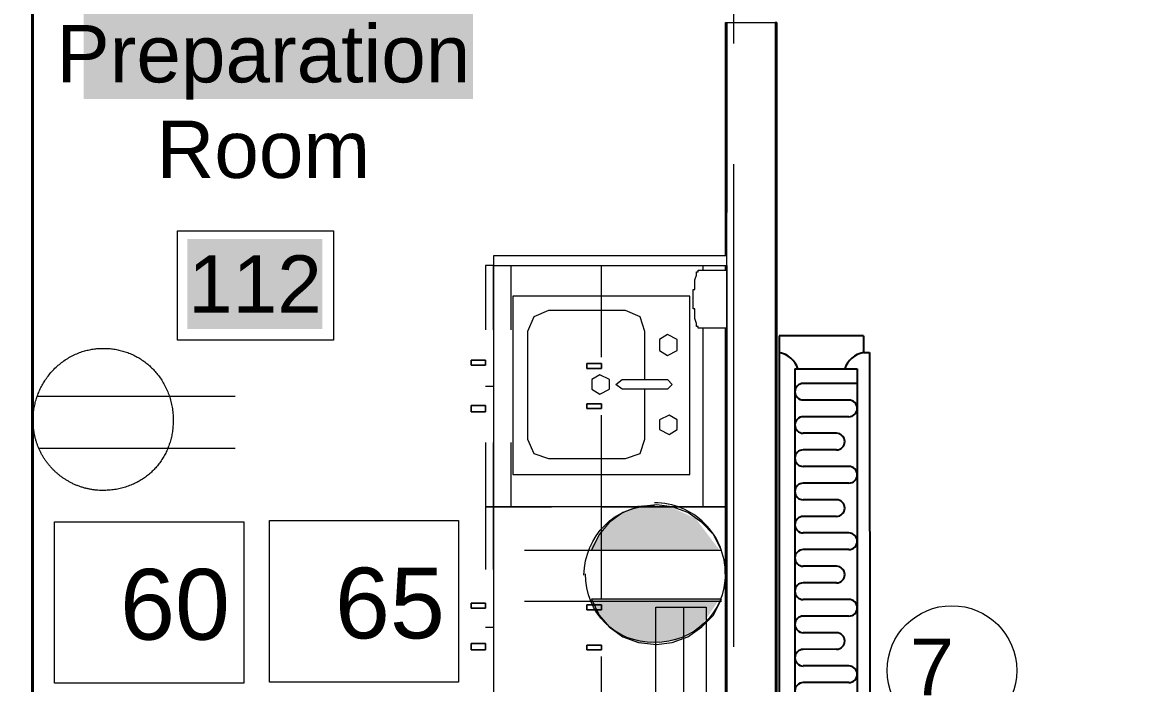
# Model space of a CAD drawing. Header units: inches. Extents: x 0.9 to 36.3, y 0.7 to 23.3.
# Drawn here: x 22.923 to 24.09, y 8.125 to 8.81 of the extents above; entities that cross this region are included whole.
import ezdxf

# ---------------------------------------------------------------- set-up
doc = ezdxf.new("R2010")
doc.units = ezdxf.units.IN
doc.layers.add('Baseboard heater', color=7, linetype='Continuous', true_color=0x581317)
doc.layers.add('PDF_Solid Fills', color=7, linetype='Continuous', true_color=0xffffff)
for name, color, linetype, lineweight, true_color in [('Blocks', 7, 'Continuous', 5, 0x9a9c7f), ('Boarder for name', 7, 'Continuous', 5, 0x777777), ('Lights', 7, 'Continuous', 15, 0xff0a0a), ('Numbering Baseboard Heater', 7, 'Continuous', 0, 0x581317), ('PDF_Geometry', 7, 'Continuous', 9, 0x777777)]:
    doc.layers.add(name, color=color, linetype=linetype, lineweight=lineweight, true_color=true_color)
doc.layers.add('Numbering receptecles', color=170, linetype='Continuous', lineweight=15)
doc.layers.add('Receptacles', color=170, linetype='Continuous', lineweight=15)
doc.layers.add('PDF_Text', color=7, linetype='Continuous')
doc.styles.add('PDF Arial', font='arial.ttf')
doc.styles.get("Standard").update_dxf_attribs({"font": 'arial.ttf'})

msp = doc.modelspace()

# ---------------------------------------------------------------- hatches: boundary and pattern name
at = {"layer": 'Receptacles', "linetype": 'ByBlock', "transparency": 33554559}
for points in [[(23.5344, 8.2978), (23.5119, 8.2672), (23.5119, 8.2631), (23.6446, 8.2631), (23.6201, 8.2957), (23.5936, 8.308), (23.5609, 8.31)], [(23.6262, 8.1855), (23.6446, 8.2121), (23.5119, 8.2121), (23.5119, 8.208), (23.5344, 8.1794), (23.5589, 8.1672), (23.5997, 8.1692)]]:
    msp.add_hatch(color=256, dxfattribs=at).paths.add_polyline_path(points)

# ---------------------------------------------------------------- linework, layer by layer
at = {"layer": 'Baseboard heater', "linetype": 'ByBlock', "ltscale": 0.5}
for p, q in [((23.7065, 8.4852), (23.7066, 6.9227)), ((23.7938, 8.4852), (23.7065, 8.4852)), ((23.7938, 8.4852), (23.7938, 8.4677)), ((23.7938, 8.4677), (23.8002, 8.4677)), ((23.8002, 8.4677), (23.8003, 6.9402))]:
    msp.add_line(p, q, dxfattribs=at)
at = {"layer": 'Baseboard heater', "linetype": 'ByBlock', "ltscale": 0.3}
for p, q in [((23.7228, 8.4507), (23.7873, 8.4507)), ((23.7228, 8.4507), (23.7228, 6.9571)), ((23.7873, 8.4507), (23.7874, 6.9571)), ((23.7873, 8.4358), (23.7314, 8.4358)), ((23.7787, 8.4185), (23.7314, 8.4185)), ((23.7787, 8.4013), (23.7314, 8.4013)), ((23.7658, 8.3841), (23.7314, 8.3841)), ((23.7658, 8.3669), (23.7314, 8.3669)), ((23.7787, 8.3497), (23.7314, 8.3497)), ((23.7787, 8.3324), (23.7314, 8.3324)), ((23.7658, 8.3152), (23.7314, 8.3152)), ((23.7658, 8.298), (23.7314, 8.298)), ((23.7787, 8.2808), (23.7314, 8.2808)), ((23.7787, 8.2636), (23.7314, 8.2636)), ((23.7658, 8.2463), (23.7314, 8.2463)), ((23.7658, 8.2291), (23.7314, 8.2291)), ((23.7787, 8.2119), (23.7314, 8.2119)), ((23.7787, 8.1947), (23.7314, 8.1947)), ((23.7658, 8.1775), (23.7314, 8.1775)), ((23.7658, 8.1603), (23.7314, 8.1602)), ((23.7787, 8.143), (23.7314, 8.143)), ((23.7787, 8.1258), (23.7314, 8.1258))]:
    msp.add_line(p, q, dxfattribs=at)
for centre, radius, start, end in [((23.7021, 8.4431), 0.025, 17.8431, 79.896), ((23.7982, 8.4431), 0.025, 100.1098, 162.1628), ((23.7314, 8.4272), 0.00861, 90.0029, 270.0029), ((23.7787, 8.4099), 0.00861, 270.0029, 90.0029), ((23.7314, 8.3927), 0.00861, 90.0029, 270.0029), ((23.7658, 8.3755), 0.00861, 270.0029, 90.0029), ((23.7314, 8.3583), 0.00861, 90.0029, 270.0029), ((23.7787, 8.3411), 0.00861, 270.0029, 90.0029), ((23.7314, 8.3238), 0.00861, 90.0029, 270.0029), ((23.7658, 8.3066), 0.00861, 270.0029, 90.0029), ((23.7314, 8.2894), 0.00861, 90.0029, 270.0029), ((23.7787, 8.2722), 0.00861, 270.0029, 90.0029), ((23.7314, 8.255), 0.00861, 90.0029, 270.0029), ((23.7658, 8.2377), 0.00861, 270.0029, 90.0029), ((23.7314, 8.2205), 0.00861, 90.0029, 270.0029), ((23.7787, 8.2033), 0.00861, 270.0029, 90.0029), ((23.7314, 8.1861), 0.00861, 90.0029, 270.0029), ((23.7658, 8.1689), 0.00861, 270.0029, 90.0029), ((23.7314, 8.1516), 0.00861, 90.0029, 270.0029), ((23.7787, 8.1344), 0.00861, 270.0029, 90.0029), ((23.7314, 8.1172), 0.00861, 90.0029, 270.0029)]:
    msp.add_arc(centre, radius, start, end, dxfattribs=at)
at = {"layer": 'Blocks', "linetype": 'ByBlock'}
for points in [[(23.614, 8.3413), (23.614, 8.5263), (23.4307, 8.5263), (23.4307, 8.3413)], [(23.5907, 8.4863), (23.5824, 8.4813), (23.5824, 8.4697), (23.5907, 8.4647), (23.6007, 8.4697), (23.6007, 8.4813)], [(23.3874, 8.4597), (23.4024, 8.4597), (23.4024, 8.4547), (23.4024, 8.4597), (23.3924, 8.4597), (23.4024, 8.4597), (23.4024, 8.4547), (23.4024, 8.4597), (23.3874, 8.4597), (23.3874, 8.4547), (23.4024, 8.4547), (23.3874, 8.4547)], [(23.3924, 8.4547), (23.4024, 8.4547)], [(23.5224, 8.4513), (23.5074, 8.4513), (23.5074, 8.4563), (23.5224, 8.4563), (23.5074, 8.4563), (23.5074, 8.4513), (23.5224, 8.4513), (23.5124, 8.4513)], [(23.5207, 8.4447), (23.5124, 8.4397), (23.5124, 8.4297), (23.5207, 8.4247), (23.5307, 8.4297), (23.5307, 8.4397)], [(23.5907, 8.4397), (23.5957, 8.4347), (23.5907, 8.4297), (23.544, 8.4297), (23.5374, 8.4347), (23.544, 8.4397)], [(23.3874, 8.413), (23.4024, 8.413), (23.4024, 8.4063), (23.4024, 8.413), (23.3924, 8.413), (23.4024, 8.413), (23.4024, 8.4063), (23.4024, 8.413), (23.3874, 8.413), (23.3874, 8.4063), (23.4024, 8.4063), (23.3874, 8.4063)], [(23.3924, 8.4063), (23.4024, 8.4063)], [(23.5224, 8.4097), (23.5074, 8.4097), (23.5074, 8.4147), (23.5224, 8.4147), (23.5074, 8.4147), (23.5074, 8.4097), (23.5224, 8.4097), (23.5124, 8.4097)], [(23.5224, 8.4147), (23.5124, 8.4147)], [(23.5924, 8.403), (23.5824, 8.398), (23.5824, 8.388), (23.5924, 8.383), (23.6007, 8.388), (23.6007, 8.398)]]:
    msp.add_lwpolyline(points, close=True, dxfattribs=at)
for points in [[(23.5674, 8.4397), (23.5674, 8.4897), (23.5624, 8.5047), (23.5474, 8.5113), (23.4674, 8.5113), (23.4524, 8.5047), (23.4457, 8.4897), (23.4457, 8.378), (23.4524, 8.363), (23.4674, 8.358), (23.5474, 8.358), (23.5624, 8.363), (23.5674, 8.378), (23.5674, 8.4297)], [(23.5224, 8.4513), (23.5224, 8.4563), (23.5224, 8.4513)], [(23.5224, 8.4513), (23.5224, 8.4563), (23.5224, 8.4513)], [(23.5224, 8.4097), (23.5224, 8.4147), (23.5224, 8.4097)], [(23.5224, 8.4097), (23.5224, 8.4147), (23.5224, 8.4097)]]:
    msp.add_lwpolyline(points, dxfattribs=at)
at = {"layer": 'Boarder for name', "linetype": 'ByBlock'}
msp.add_lwpolyline([(23.0834, 8.5939), (23.245, 8.5939), (23.245, 8.4805), (23.0834, 8.4805)], close=True, dxfattribs=at)
at = {"layer": 'Lights', "linetype": 'ByBlock'}
msp.add_lwpolyline([(23.6307, 8.2038), (23.6307, 7.7272), (23.5786, 7.7272), (23.5786, 8.2038)], close=True, dxfattribs=at)
msp.add_lwpolyline([(23.6078, 7.7272), (23.6078, 8.2038)], dxfattribs=at)
at = {"layer": 'Numbering Baseboard Heater', "linetype": 'ByBlock', "ltscale": 0.001}
msp.add_circle((23.8854, 8.1384), 0.0671, dxfattribs=at)
at = {"layer": 'Numbering receptecles', "linetype": 'ByBlock', "ltscale": 0.001}
for points in [[(22.9558, 8.2924), (23.1518, 8.2924), (23.1518, 8.1251), (22.9558, 8.1251)], [(23.1784, 8.2937), (23.3744, 8.2937), (23.3744, 8.1264), (23.1784, 8.1264)]]:
    msp.add_lwpolyline(points, close=True, dxfattribs=at)
at = {"layer": 'PDF_Geometry', "linetype": 'ByBlock'}
for points in [[(22.9324, 7.5714), (22.9324, 9.223), (23.6524, 9.223), (23.6524, 9.1846), (23.7024, 9.1846), (23.7024, 9.223), (24.549, 9.223), (24.564, 9.223), (24.564, 9.2663), (24.564, 9.2963), (24.549, 9.2963), (22.8607, 9.2963), (22.8607, 9.2663), (22.8607, 9.223), (22.8574, 9.223), (22.8574, 7.628)], [(22.6791, 7.5714), (22.9324, 7.5714), (22.9324, 9.223)], [(23.5907, 8.558), (23.6524, 8.558), (23.6524, 8.568), (23.4107, 8.568), (23.4107, 7.1247), (22.6641, 7.1247), (22.6641, 7.5697), (22.9341, 7.5697), (22.9324, 7.5697), (22.9341, 7.5697), (22.9341, 9.2196), (22.9341, 9.2213), (22.9324, 9.2213), (23.6507, 9.2213), (23.6507, 9.1846), (23.6507, 9.2196), (23.6507, 9.1846)], [(22.9324, 9.2213), (22.9324, 7.5697), (22.9324, 9.2213)], [(23.659, 8.913), (23.659, 8.788)], [(23.6507, 8.568), (23.6507, 8.8096), (23.6524, 8.8096), (23.6524, 8.613)], [(23.6507, 8.8096), (23.6507, 8.8096)], [(23.6507, 8.568), (23.6507, 8.8096), (23.6507, 8.568)], [(23.704, 7.0964), (23.704, 7.0597), (23.704, 7.0964), (23.704, 7.0597), (23.704, 7.0964), (23.704, 8.8096), (23.704, 7.0964), (23.704, 8.8096), (23.7024, 8.8096), (23.7024, 7.0964), (23.7024, 7.0597), (23.7024, 7.0164)], [(23.704, 8.8096), (23.704, 8.8096)], [(23.659, 8.663), (23.659, 8.163)], [(23.4107, 8.558), (23.4024, 8.558), (23.4024, 8.4913)], [(23.4107, 8.4913), (23.4107, 8.558), (23.4724, 8.558)], [(23.429, 8.4913), (23.429, 8.558), (23.6274, 8.558), (23.6274, 8.553)], [(23.5224, 8.463), (23.5224, 8.558), (23.6524, 8.558), (23.6524, 8.463)], [(23.6507, 8.553), (23.6507, 8.558), (23.6524, 8.558), (23.6524, 8.028), (23.6507, 8.028), (23.6507, 8.493)], [(23.6274, 8.493), (23.6274, 8.308), (23.429, 8.308), (23.429, 8.3747)], [(23.4024, 8.433), (23.4107, 8.433)], [(23.6524, 8.403), (23.6524, 8.308), (23.5224, 8.308), (23.5224, 8.403)], [(23.4024, 8.3747), (23.4024, 8.308), (23.4107, 8.308), (23.4024, 8.308), (23.4024, 8.243)], [(23.4107, 8.243), (23.4107, 8.308), (23.4707, 8.308), (23.4107, 8.308), (23.4107, 8.3747)], [(23.5224, 8.213), (23.5224, 8.308), (23.6524, 8.308), (23.6524, 8.213)], [(23.5224, 8.2013), (23.5224, 8.2063), (23.5224, 8.2013)], [(23.5224, 8.2013), (23.5224, 8.2063), (23.5224, 8.2013)], [(23.4107, 8.183), (23.4024, 8.183)], [(23.4024, 8.1597), (23.4024, 8.1663), (23.4024, 8.1597)], [(23.4024, 8.1597), (23.4024, 8.1663), (23.4024, 8.1597)], [(23.5224, 8.1597), (23.5224, 8.1647), (23.5224, 8.1597)], [(23.5224, 8.1597), (23.5224, 8.1647), (23.5224, 8.1597)], [(23.6524, 8.153), (23.6524, 8.058), (23.5224, 8.058), (23.5224, 8.153)]]:
    msp.add_lwpolyline(points, dxfattribs=at)
for points in [[(23.6524, 8.8096), (23.7024, 8.8096), (23.7024, 7.9947), (23.6524, 7.9947)], [(23.6257, 8.493), (23.624, 8.493), (23.6224, 8.493), (23.6224, 8.4947), (23.6207, 8.4947), (23.6207, 8.4963), (23.6207, 8.498), (23.619, 8.503), (23.619, 8.5097), (23.619, 8.5113), (23.619, 8.513), (23.6174, 8.513), (23.6174, 8.533), (23.619, 8.533), (23.619, 8.5363), (23.619, 8.5397), (23.619, 8.543), (23.6207, 8.548), (23.6207, 8.5497), (23.6207, 8.5513), (23.6224, 8.5513), (23.6224, 8.553), (23.624, 8.553), (23.6257, 8.553), (23.6507, 8.553), (23.6524, 8.553), (23.6524, 8.493), (23.6507, 8.493)], [(23.5224, 8.4563), (23.5124, 8.4563)], [(23.6507, 8.308), (23.589, 8.308)], [(23.3874, 8.208), (23.4024, 8.208), (23.4024, 8.203), (23.4024, 8.208), (23.3924, 8.208), (23.4024, 8.208), (23.4024, 8.203), (23.4024, 8.208), (23.3874, 8.208), (23.3874, 8.203), (23.4024, 8.203), (23.3874, 8.203)], [(23.5224, 8.2013), (23.5074, 8.2013), (23.5074, 8.2063), (23.5224, 8.2063), (23.5074, 8.2063), (23.5074, 8.2013), (23.5224, 8.2013), (23.5124, 8.2013)], [(23.5224, 8.2063), (23.5124, 8.2063)], [(23.3924, 8.203), (23.4024, 8.203)], [(23.4024, 8.1597), (23.3874, 8.1597), (23.3874, 8.1663), (23.4024, 8.1663), (23.3874, 8.1663), (23.3874, 8.1597), (23.4024, 8.1597), (23.3924, 8.1597)], [(23.4024, 8.1663), (23.3924, 8.1663)], [(23.5224, 8.1597), (23.5074, 8.1597), (23.5074, 8.1647), (23.5224, 8.1647), (23.5074, 8.1647), (23.5074, 8.1597), (23.5224, 8.1597), (23.5124, 8.1597)], [(23.5224, 8.1647), (23.5124, 8.1647)]]:
    msp.add_lwpolyline(points, close=True, dxfattribs=at)
at = {"layer": 'PDF_Solid Fills', "linetype": 'ByBlock', "transparency": 33554559}
for points in [[(22.9859, 8.7304), (23.3893, 8.7304), (22.9859, 8.8237), (23.3893, 8.8237)], [(23.0934, 8.4922), (23.2334, 8.4922), (23.0934, 8.5855), (23.2334, 8.5855)]]:
    msp.add_solid(points, dxfattribs=at)
at = {"layer": 'Receptacles', "linetype": 'ByBlock'}
for points in [[(23.143, 8.4223), (22.9379, 8.4223)], [(23.143, 8.3685), (22.9396, 8.3685)], [(23.4425, 8.2631), (23.6466, 8.2631)], [(23.4425, 8.21), (23.6466, 8.21)]]:
    msp.add_lwpolyline(points, dxfattribs=at)
for points in [[(23.6466, 8.2631), (23.6385, 8.2794), (23.6262, 8.2917), (23.6119, 8.3019), (23.5956, 8.308), (23.5793, 8.31), (23.5609, 8.308), (23.5446, 8.3019), (23.5303, 8.2917), (23.5201, 8.2794), (23.5119, 8.2631)], [(23.6466, 8.2121), (23.5119, 8.2121), (23.5201, 8.1957), (23.5303, 8.1835), (23.5446, 8.1733), (23.5609, 8.1672), (23.5793, 8.1651), (23.5956, 8.1672), (23.6119, 8.1733), (23.6262, 8.1835), (23.6385, 8.1957)]]:
    msp.add_lwpolyline(points, close=True, dxfattribs=at)
msp.add_arc((23.5775, 8.2389), 0.0732, 359.7603, 90.2397, dxfattribs=at)
msp.add_rational_spline([(22.9337, 8.3975), (22.9336, 8.3779), (22.941, 8.3599), (22.9548, 8.3461), (22.9687, 8.3322), (22.9867, 8.3248), (23.0063, 8.3249), (23.0477, 8.3249), (23.0788, 8.356), (23.0788, 8.3975), (23.0788, 8.4389), (23.0477, 8.4721), (23.0063, 8.4721), (22.9669, 8.4721), (22.9337, 8.4389), (22.9337, 8.3975)], [1, 0.948448710105, 0.948448710105, 1, 0.948448710105, 0.948448710105, 1, 1, 1, 1, 1, 1, 1, 1, 1, 1], degree=3, knots=[0, 0, 0, 0, 0.79168, 0.79168, 0.79168, 1.583359, 1.583359, 1.583359, 2.583359, 2.583359, 2.583359, 3.583359, 3.583359, 3.583359, 4.583359, 4.583359, 4.583359, 4.583359], dxfattribs=at)
for points in [[(23.5043, 8.2371), (23.5051, 8.2779), (23.5364, 8.3099), (23.5772, 8.309)], [(23.5772, 8.1672), (23.5364, 8.1672), (23.5058, 8.1978), (23.5058, 8.2386)], [(23.6507, 8.2386), (23.6507, 8.1978), (23.6181, 8.1672), (23.5772, 8.1672)]]:
    msp.add_open_spline(points, degree=3, dxfattribs=at)

# ---------------------------------------------------------------- texts
at = {"layer": 'Numbering Baseboard Heater', "linetype": 'ByBlock', "ltscale": 0.001}
msp.add_text('7', height=0.0589, dxfattribs=at).set_placement((23.8418, 8.1125))
at = {"layer": 'Numbering receptecles', "linetype": 'ByBlock', "ltscale": 0.001}
for s, p in [('60', (23.0237, 8.1703)), ('65', (23.2463, 8.1716))]:
    msp.add_text(s, height=0.0733, dxfattribs=at).set_placement(p)
at = {"layer": 'PDF_Text', "linetype": 'ByBlock', "insert": (22.9868, 8.7769), "char_height": 0.059386, "width": 0.37064, "attachment_point": 4, "style": 'PDF Arial'}
msp.add_mtext('\\pxqc;Snack^JPreparation^JRoom', dxfattribs=at)
at = {"layer": 'PDF_Text', "linetype": 'ByBlock', "insert": (23.0943, 8.5387), "char_height": 0.05939, "attachment_point": 4, "style": 'PDF Arial'}
msp.add_mtext('112', dxfattribs=at)

doc.saveas('drawing.dxf')
